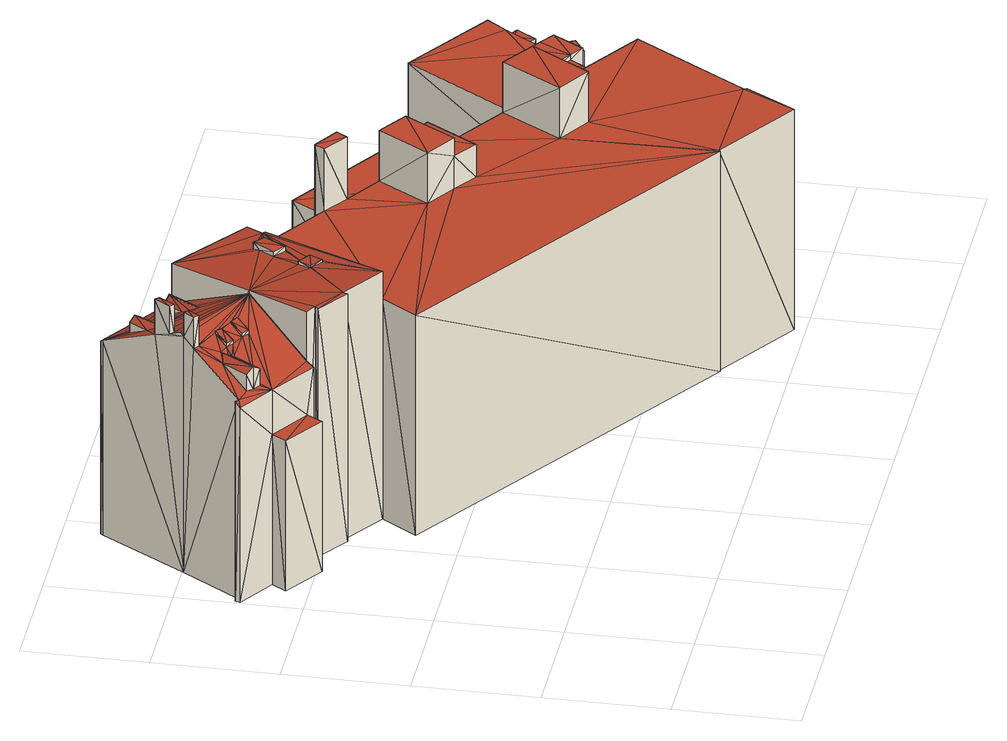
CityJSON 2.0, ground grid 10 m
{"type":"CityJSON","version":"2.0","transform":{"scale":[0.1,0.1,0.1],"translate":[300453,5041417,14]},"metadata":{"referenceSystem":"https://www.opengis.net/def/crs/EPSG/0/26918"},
"CityObjects":{
"building1":{"type":"Building","attributes":{"total_area_roof":136.41},"geometry":[{"type":"MultiSurface","lod":"2","boundaries":[[[0,1,2]],[[3,4,5]],[[1,6,7]],[[0,8,1]],[[3,5,9]],[[4,2,10]],[[2,11,10]],[[1,7,2]],[[3,0,4]],[[10,11,12]],[[0,2,4]],[[13,14,15]],[[16,17,18]],[[19,16,14]],[[20,21,22]],[[20,23,21]],[[24,25,26]],[[24,27,25]],[[28,29,30]],[[28,30,31]],[[32,33,34]],[[32,34,35]],[[26,25,33]],[[25,34,33]],[[22,21,29]],[[21,30,29]],[[23,28,31]],[[20,28,23]],[[27,32,35]],[[24,32,27]],[[36,37,19]],[[36,38,37]],[[19,37,39]],[[37,40,39]],[[41,42,43]],[[42,44,43]],[[44,45,43]],[[46,47,42]],[[46,42,48]],[[39,40,17]],[[46,49,47]],[[43,50,51]],[[43,45,50]],[[36,13,38]],[[52,53,54]],[[54,53,55]],[[56,57,58]],[[57,59,58]],[[60,61,62]],[[62,61,63]],[[64,60,62]],[[64,62,65]],[[66,67,68]],[[67,69,68]],[[70,71,72]],[[70,72,73]],[[74,63,61]],[[75,64,65]],[[76,64,75]],[[48,42,77]],[[41,78,42]],[[56,70,57]],[[57,70,79]],[[79,70,73]],[[66,54,80]],[[66,52,54]],[[66,80,67]],[[81,9,5]],[[81,5,82]],[[58,59,71]],[[59,72,71]],[[4,10,83]],[[4,83,72]],[[59,4,72]],[[69,59,55]],[[82,4,69]],[[68,55,53]],[[82,5,4]],[[68,69,55]],[[55,59,84]],[[69,4,59]],[[83,12,85]],[[83,10,12]],[[85,12,86]],[[12,11,86]],[[87,88,0]],[[0,88,8]],[[89,90,87]],[[89,0,3]],[[89,87,0]],[[1,91,6]],[[92,91,1]],[[93,7,94]],[[93,2,7]],[[91,94,6]],[[6,94,7]],[[95,86,93]],[[92,95,93]],[[88,92,8]],[[8,92,1]],[[93,11,2]],[[88,95,92]],[[93,86,11]],[[3,9,81]],[[89,3,81]],[[83,85,86]],[[95,83,86]],[[90,95,87]],[[95,65,62]],[[75,65,95]],[[95,62,63]],[[74,83,63]],[[95,63,83]],[[72,83,74]],[[57,84,59]],[[90,57,79]],[[90,84,57]],[[87,95,88]],[[35,75,95]],[[34,76,75]],[[21,73,96]],[[35,34,75]],[[96,73,97]],[[25,23,34]],[[34,23,31]],[[34,31,76]],[[21,96,30]],[[73,72,97]],[[31,30,98]],[[30,96,99]],[[21,79,73]],[[30,99,98]],[[31,98,76]],[[25,21,23]],[[97,72,74]],[[96,97,100]],[[96,100,101]],[[90,35,95]],[[90,27,35]],[[90,79,21]],[[90,21,25]],[[90,25,27]],[[66,53,52]],[[66,68,53]],[[56,71,70]],[[56,58,71]],[[74,61,60]],[[97,74,60]],[[100,97,60]],[[76,98,60]],[[76,60,64]],[[98,99,60]],[[99,96,60]],[[89,81,82]],[[50,13,15]],[[89,38,45]],[[50,38,13]],[[89,45,44]],[[45,38,50]],[[82,69,17]],[[38,82,37]],[[18,17,69]],[[89,82,38]],[[40,82,17]],[[37,82,40]],[[54,55,84]],[[90,54,84]],[[90,80,54]],[[90,16,80]],[[78,16,90]],[[89,49,90]],[[50,15,51]],[[49,78,90]],[[89,47,49]],[[102,16,78]],[[51,15,102]],[[102,15,16]],[[89,42,47]],[[18,69,67]],[[89,44,42]],[[16,18,67]],[[16,67,80]],[[42,78,77]],[[49,77,78]],[[15,14,16]],[[19,14,13]],[[36,19,13]],[[46,48,49]],[[48,77,49]],[[41,43,51]],[[41,51,102]],[[41,102,78]],[[20,22,29]],[[20,29,28]],[[32,26,33]],[[24,26,32]],[[19,39,17]],[[19,17,16]],[[92,93,94]],[[92,94,91]]],"semantics":{"surfaces":[{"type":"GroundSurface"},{"type":"WallSurface"},{"type":"RoofSurface"}],"values":[0,0,0,0,0,0,0,0,0,0,0,1,1,1,1,1,1,1,1,1,1,1,1,1,1,1,1,1,1,1,1,1,1,1,1,1,1,1,1,1,1,1,1,1,1,1,1,1,1,1,1,1,1,1,1,1,1,1,1,1,1,1,1,1,1,1,1,1,1,1,1,1,1,1,1,1,1,1,1,1,1,1,1,1,1,1,1,1,1,1,1,1,1,1,1,1,1,1,1,1,1,1,1,1,1,2,2,2,2,2,2,2,2,2,2,2,2,2,2,2,2,2,2,2,2,2,2,2,2,2,2,2,2,2,2,2,2,2,2,2,2,2,2,2,2,2,2,2,2,2,2,2,2,2,2,2,2,2,2,2,2,2,2,2,2,2,2,2,2,2,2,2,2,2,2,2,2,2,2,2,2,2,2,2,2,2,2,2,2,2,2,2,2,2,2,2,2,2,2,2]}}]},
"building2":{"type":"Building","attributes":{"total_area_roof":117.85},"geometry":[{"type":"MultiSurface","lod":"2","boundaries":[[[103,104,105]],[[105,104,106]],[[107,105,3]],[[106,108,109]],[[3,106,110]],[[105,106,3]],[[106,109,110]],[[3,110,0]],[[111,112,113]],[[111,114,112]],[[114,115,116]],[[114,116,112]],[[117,118,119]],[[117,120,118]],[[121,122,123]],[[117,119,121]],[[117,121,123]],[[120,124,125]],[[120,125,118]],[[125,124,126]],[[123,122,126]],[[123,126,124]],[[111,113,127]],[[111,127,128]],[[127,129,128]],[[128,129,130]],[[128,130,115]],[[130,116,115]],[[131,132,105]],[[131,105,107]],[[131,3,133]],[[131,107,3]],[[134,0,135]],[[3,0,134]],[[133,3,134]],[[136,0,110]],[[136,135,0]],[[137,138,108]],[[108,138,109]],[[106,137,108]],[[139,137,106]],[[136,110,109]],[[136,109,138]],[[140,141,104]],[[140,104,103]],[[140,105,132]],[[140,103,105]],[[141,139,104]],[[104,139,106]],[[131,133,132]],[[130,133,134]],[[132,133,129]],[[132,129,127]],[[129,133,130]],[[134,135,136]],[[139,138,137]],[[139,136,138]],[[139,134,136]],[[132,127,113]],[[112,116,121]],[[132,113,112]],[[130,134,116]],[[116,122,121]],[[132,112,121]],[[126,134,139]],[[125,126,139]],[[116,134,122]],[[122,134,126]],[[140,132,141]],[[132,121,119]],[[132,119,141]],[[118,125,141]],[[119,118,141]],[[125,139,141]],[[111,128,114]],[[128,115,114]],[[117,123,124]],[[117,124,120]]],"semantics":{"surfaces":[{"type":"GroundSurface"},{"type":"WallSurface"},{"type":"RoofSurface"}],"values":[0,0,0,0,0,0,0,0,1,1,1,1,1,1,1,1,1,1,1,1,1,1,1,1,1,1,1,1,1,1,1,1,1,1,1,1,1,1,1,1,1,1,1,1,1,1,1,1,1,2,2,2,2,2,2,2,2,2,2,2,2,2,2,2,2,2,2,2,2,2,2,2,2,2,2,2,2,2]}}]},
"building3":{"type":"Building","attributes":{"total_area_roof":669.92},"geometry":[{"type":"MultiSurface","lod":"2","boundaries":[[[142,143,144]],[[145,142,144]],[[146,104,103]],[[147,148,145]],[[149,104,146]],[[150,148,147]],[[149,146,151]],[[152,149,151]],[[144,104,149]],[[144,143,104]],[[153,147,145]],[[153,145,144]],[[154,155,156]],[[156,155,157]],[[158,159,160]],[[159,161,160]],[[162,157,163]],[[163,157,164]],[[155,160,157]],[[157,160,161]],[[157,161,164]],[[165,166,167]],[[167,166,168]],[[169,162,163]],[[169,163,170]],[[171,172,173]],[[172,174,173]],[[175,176,177]],[[175,177,178]],[[176,173,174]],[[176,174,177]],[[150,179,148]],[[180,179,150]],[[180,147,181]],[[180,150,147]],[[182,165,167]],[[152,167,149]],[[182,167,152]],[[182,151,183]],[[182,152,151]],[[151,146,168]],[[183,151,168]],[[183,168,166]],[[184,104,185]],[[184,103,104]],[[185,143,186]],[[185,104,143]],[[187,186,142]],[[142,186,143]],[[188,187,142]],[[188,142,145]],[[168,146,184]],[[146,103,184]],[[144,159,170]],[[170,159,156]],[[156,159,158]],[[159,149,167]],[[169,170,156]],[[154,156,158]],[[144,149,159]],[[189,144,170]],[[153,144,178]],[[175,178,172]],[[175,172,171]],[[172,144,189]],[[190,153,178]],[[178,144,172]],[[190,181,153]],[[153,181,147]],[[179,188,148]],[[148,188,145]],[[156,157,162]],[[169,156,162]],[[154,158,160]],[[154,160,155]],[[182,183,165]],[[165,183,166]],[[175,171,173]],[[175,173,176]],[[187,164,186]],[[180,181,179]],[[188,174,187]],[[164,161,186]],[[190,178,177]],[[181,188,179]],[[168,184,185]],[[190,177,181]],[[181,177,188]],[[177,174,188]],[[189,170,163]],[[161,167,168]],[[172,189,174]],[[174,189,163]],[[159,167,161]],[[187,163,164]],[[187,174,163]],[[161,185,186]],[[161,168,185]]],"semantics":{"surfaces":[{"type":"GroundSurface"},{"type":"WallSurface"},{"type":"RoofSurface"}],"values":[0,0,0,0,0,0,0,0,0,0,0,0,1,1,1,1,1,1,1,1,1,1,1,1,1,1,1,1,1,1,1,1,1,1,1,1,1,1,1,1,1,1,1,1,1,1,1,1,1,1,1,1,1,1,1,1,1,1,1,1,1,1,1,1,1,1,1,1,1,1,1,2,2,2,2,2,2,2,2,2,2,2,2,2,2,2,2,2,2,2,2,2,2,2,2,2,2,2]}}]},
"building4":{"type":"Building","attributes":{"total_area_roof":339.29},"geometry":[{"type":"MultiSurface","lod":"2","boundaries":[[[191,192,193]],[[194,144,195]],[[193,194,195]],[[196,144,197]],[[195,196,198]],[[191,193,195]],[[194,199,144]],[[195,144,196]],[[200,201,195]],[[202,201,200]],[[203,192,191]],[[201,191,195]],[[204,205,206]],[[204,207,205]],[[206,205,208]],[[205,209,208]],[[210,211,212]],[[210,213,211]],[[210,212,214]],[[213,215,216]],[[213,216,211]],[[217,218,219]],[[217,220,218]],[[220,221,222]],[[220,222,218]],[[223,224,225]],[[226,223,227]],[[227,223,225]],[[226,228,229]],[[226,227,228]],[[230,231,232]],[[231,233,232]],[[208,209,221]],[[209,222,221]],[[234,235,236]],[[234,237,235]],[[238,239,240]],[[241,238,240]],[[230,239,231]],[[230,240,239]],[[242,243,241]],[[243,238,241]],[[244,234,242]],[[244,245,234]],[[234,243,242]],[[245,237,234]],[[246,217,247]],[[247,217,219]],[[204,248,249]],[[204,249,207]],[[207,191,201]],[[193,219,194]],[[207,249,191]],[[204,246,248]],[[247,219,193]],[[204,217,246]],[[248,246,249]],[[250,207,202]],[[202,207,201]],[[219,251,199]],[[219,199,194]],[[252,191,249]],[[252,203,191]],[[253,247,192]],[[192,247,193]],[[252,254,253]],[[252,253,192]],[[252,192,203]],[[250,202,200]],[[250,200,255]],[[255,245,244]],[[200,195,245]],[[255,200,245]],[[245,198,256]],[[245,195,198]],[[256,198,196]],[[256,196,235]],[[236,235,257]],[[235,196,197]],[[235,197,257]],[[233,258,144]],[[259,232,233]],[[251,259,233]],[[251,233,199]],[[199,233,144]],[[258,257,144]],[[144,257,197]],[[252,249,254]],[[254,249,246]],[[253,246,247]],[[254,246,253]],[[204,206,220]],[[204,220,217]],[[206,208,220]],[[208,221,220]],[[216,205,207]],[[216,215,205]],[[260,205,215]],[[260,215,261]],[[250,255,260]],[[250,214,212]],[[211,216,207]],[[212,211,207]],[[214,260,261]],[[250,260,214]],[[250,212,207]],[[210,261,213]],[[213,261,215]],[[210,214,261]],[[251,262,259]],[[219,228,227]],[[219,225,251]],[[219,227,225]],[[263,262,224]],[[225,224,251]],[[224,262,251]],[[218,229,228]],[[218,264,229]],[[219,218,228]],[[229,264,265]],[[264,262,265]],[[265,262,263]],[[226,229,265]],[[226,265,223]],[[223,265,263]],[[223,263,224]],[[237,256,235]],[[245,256,237]],[[234,238,243]],[[238,258,239]],[[231,239,233]],[[239,258,233]],[[234,236,258]],[[234,258,238]],[[236,257,258]],[[264,222,262]],[[260,209,205]],[[242,241,230]],[[218,222,264]],[[260,244,209]],[[255,244,260]],[[209,244,242]],[[222,230,262]],[[262,230,232]],[[209,242,222]],[[241,240,230]],[[222,242,230]],[[262,232,259]]],"semantics":{"surfaces":[{"type":"GroundSurface"},{"type":"WallSurface"},{"type":"RoofSurface"}],"values":[0,0,0,0,0,0,0,0,0,0,0,0,1,1,1,1,1,1,1,1,1,1,1,1,1,1,1,1,1,1,1,1,1,1,1,1,1,1,1,1,1,1,1,1,1,1,1,1,1,1,1,1,1,1,1,1,1,1,1,1,1,1,1,1,1,1,1,1,1,1,1,1,1,1,1,1,1,1,1,1,1,1,1,1,1,1,1,2,2,2,2,2,2,2,2,2,2,2,2,2,2,2,2,2,2,2,2,2,2,2,2,2,2,2,2,2,2,2,2,2,2,2,2,2,2,2,2,2,2,2,2,2,2,2,2,2,2,2,2,2,2,2,2,2,2,2,2,2]}}]}
},
"vertices":[
[75,311,5],[67,309,5],[33,330,5],[151,428,5],[39,399,5],[84,469,5],[59,296,5],[25,318,5],[72,305,5],[86,471,5],[7,351,5],[2,349,5],[4,353,5],[87,427,191],[79,423,195],[83,425,193],[78,423,195],[77,434,191],[78,425,194],[92,446,195],[63,374,207],[57,378,206],[57,378,208],[63,374,206],[80,365,208],[73,369,207],[73,369,208],[80,365,206],[56,364,202],[50,368,202],[50,368,199],[56,364,199],[73,355,202],[67,359,202],[67,359,199],[73,355,199],[97,443,191],[92,446,182],[97,443,182],[87,449,191],[87,449,182],[124,425,197],[124,425,182],[119,428,191],[121,427,182],[119,428,182],[130,421,191],[130,421,182],[124,425,196],[120,405,191],[118,427,183],[109,413,191],[50,408,232],[46,411,232],[50,408,208],[46,411,208],[43,396,232],[43,396,211],[39,399,232],[39,399,211],[25,343,198],[19,347,194],[25,343,179],[19,347,180],[31,339,194],[31,339,179],[58,421,232],[58,421,201],[55,424,232],[55,424,201],[37,387,232],[33,390,232],[33,390,205],[37,387,205],[33,368,194],[33,343,181],[45,361,194],[109,400,196],[108,399,197],[38,388,205],[58,420,201],[86,471,173],[84,469,175],[7,351,179],[41,402,213],[4,353,179],[2,349,175],[75,311,178],[72,305,175],[151,428,174],[108,361,213],[59,296,136],[67,309,136],[33,330,136],[25,318,136],[33,330,175],[43,371,198],[34,368,194],[44,363,195],[44,366,196],[42,370,198],[33,356,188],[109,407,193],
[212,367,5],[145,265,5],[210,369,5],[109,289,5],[219,382,5],[107,285,5],[81,303,5],[84,306,5],[192,364,214],[180,346,211],[192,364,209],[180,346,215],[170,353,215],[170,353,211],[167,325,217],[160,314,216],[167,325,214],[160,314,218],[160,329,214],[156,332,214],[156,332,217],[149,321,218],[150,321,216],[149,321,216],[187,367,209],[182,371,215],[182,371,209],[179,366,210],[219,382,206],[210,369,207],[151,428,208],[108,361,216],[75,311,221],[84,306,221],[107,285,221],[81,303,221],[109,289,221],[212,367,207],[145,265,221],
[409,53,5],[125,236,5],[389,256,5],[410,54,5],[268,332,5],[505,52,5],[481,9,5],[289,318,5],[506,50,5],[274,340,5],[295,327,5],[565,144,5],[345,283,241],[319,241,241],[345,283,225],[319,241,225],[320,299,241],[320,299,197],[293,257,241],[293,257,197],[339,228,225],[339,228,197],[319,241,197],[289,318,251],[268,332,251],[289,318,197],[268,332,197],[366,270,225],[366,270,197],[438,225,241],[438,225,197],[407,176,241],[407,176,197],[466,207,241],[435,159,241],[435,159,197],[466,207,197],[481,9,197],[506,50,197],[505,52,197],[295,327,251],[274,340,251],[212,367,197],[145,265,197],[125,236,197],[409,53,197],[410,54,197],[389,256,197],[565,144,197],
[603,212,5],[598,191,5],[592,195,5],[590,191,5],[552,318,5],[393,310,5],[366,270,5],[441,387,5],[561,147,5],[626,270,5],[606,216,5],[637,263,5],[609,208,5],[606,216,170],[594,224,166],[594,224,170],[606,216,134],[582,231,170],[582,231,166],[624,247,161],[613,231,139],[624,247,138],[613,231,161],[616,252,161],[605,236,161],[609,233,148],[590,191,170],[578,198,166],[590,191,135],[578,198,170],[566,206,170],[566,206,166],[570,163,161],[562,168,161],[570,163,137],[580,179,161],[580,179,138],[577,182,148],[572,185,161],[487,219,166],[487,219,136],[475,201,166],[475,201,136],[501,240,136],[393,310,102],[393,310,136],[501,240,102],[491,229,136],[485,220,136],[485,220,166],[491,229,166],[493,228,166],[493,228,136],[552,318,166],[552,318,102],[597,203,168],[592,195,163],[603,212,166],[603,212,163],[637,263,134],[561,147,135],[609,208,163],[598,191,163],[604,199,168],[626,270,166],[441,387,102],[366,270,136],[389,256,136],[550,154,166],[614,254,166],[613,248,161],[560,169,166],[564,173,161],[570,186,166],[568,178,161]
]}
